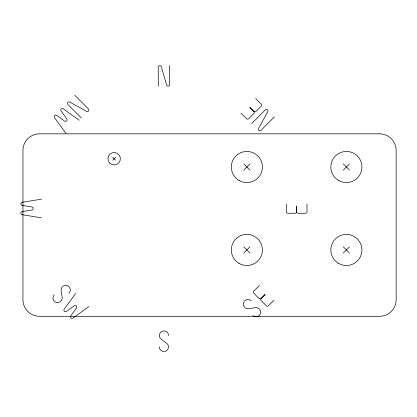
<?xml version="1.0" encoding="UTF-8"?>
<svg xmlns="http://www.w3.org/2000/svg" width="417" height="417" viewBox="0 0 417 417"><rect width="100%" height="100%" fill="white"/><g stroke="black" fill="none" stroke-linecap="round" stroke-linejoin="round"><path stroke-width="0.63" d="M75.675 293.359L64.166 309.268A1.574 1.574 0 0 0 66.366 311.468L74.32 305.713A1.574 1.574 0 0 1 76.52 307.913L70.76 315.867A1.574 1.574 0 0 0 72.959 318.067L88.873 306.552M112.699 160.185L115.634 157.256M251.779 123.396L265.337 109.838A1.559 1.559 0 0 1 267.787 111.714L258.493 128.483A1.553 1.553 0 0 0 260.943 130.359L274.501 116.802M243.757 170.126L249.976 163.902M243.757 253.062L249.976 246.838M343.28 170.126L349.498 163.902M259.317 285.598L253.823 291.097A1.553 1.553 0 0 0 253.823 293.297L258.931 298.405A1.553 1.553 0 0 0 261.131 298.405L265.186 294.397L261.178 298.452A1.553 1.553 0 0 0 261.178 300.652L266.281 305.76A1.553 1.553 0 0 0 268.48 305.76L273.979 300.261M343.28 253.062L349.498 246.838M41.564 199.164L22.174 202.276A1.574 1.574 0 0 0 22.174 205.388L31.869 206.941A1.574 1.574 0 0 1 31.869 210.053L22.174 211.607A1.574 1.574 0 0 0 22.174 214.719L41.564 217.825M79.183 120.268L63.275 108.759A1.574 1.574 0 0 0 61.075 110.953L66.829 118.913A1.574 1.574 0 0 1 64.63 121.112L56.676 115.353A1.574 1.574 0 0 0 54.476 117.552L65.99 133.466M343.28 163.902L349.498 170.126M255.663 98.558L261.162 104.057A1.553 1.553 0 0 1 261.162 106.252L256.054 111.36A1.553 1.553 0 0 1 253.854 111.36L249.799 107.351L253.807 111.407A1.553 1.553 0 0 1 253.807 113.606L248.699 118.715A1.553 1.553 0 0 1 246.499 118.715L241.005 113.215M343.28 246.838L349.498 253.062M243.757 163.902L249.976 170.126M243.757 246.838L249.976 253.062M74.836 95.305L88.399 108.868A1.553 1.553 0 0 1 86.522 111.313L69.748 102.019A1.559 1.559 0 0 0 67.872 104.469L81.435 118.027M112.699 157.256L115.634 160.185M307.006 203.939L307.006 211.716A1.553 1.553 0 0 1 305.447 213.269L298.223 213.269A1.553 1.553 0 0 1 296.669 211.716L296.638 206.014L296.602 211.716A1.553 1.553 0 0 1 295.048 213.269L287.824 213.269A1.553 1.553 0 0 1 286.271 211.716L286.271 203.939M169.656 65.5L169.656 84.682A1.553 1.553 0 0 1 166.602 85.084L161.311 66.657A1.559 1.559 0 0 0 158.257 67.059L158.257 86.236M68.982 293.25A4.634 4.634 0 0 0 67.001 285.52A4.634 4.634 0 0 0 61.179 290.977L62.123 296.993A4.634 4.634 0 0 1 56.3 302.445A4.634 4.634 0 0 1 54.325 294.715M251.274 300.839A4.634 4.634 0 0 0 243.549 302.82A4.634 4.634 0 0 0 249.001 308.643L255.016 307.694A4.634 4.634 0 0 1 260.469 313.516A4.634 4.634 0 0 1 252.738 315.497M168.577 335.513A4.634 4.634 0 0 0 161.713 331.452A4.634 4.634 0 0 0 161.452 339.422L166.373 343.009A4.634 4.634 0 0 1 166.112 350.984A4.634 4.634 0 0 1 159.247 346.918M379.564 133.841L39.526 133.841A16.586 16.586 0 0 0 22.94 150.428L22.94 299.714A16.586 16.586 0 0 0 39.526 316.3L379.564 316.3A16.586 16.586 0 0 0 396.15 299.714L396.15 150.428A16.586 16.586 0 0 0 379.564 133.841M109.77 163.12A6.219 6.219 0 0 0 120.174 160.331A6.219 6.219 0 0 0 112.559 152.711A6.219 6.219 0 0 0 109.77 163.12M239.092 180.483A15.549 15.549 0 0 0 262.418 167.014A15.549 15.549 0 0 0 239.092 153.545A15.549 15.549 0 0 0 239.092 180.483M338.614 263.419A15.549 15.549 0 0 0 361.94 249.95A15.549 15.549 0 0 0 338.614 236.481A15.549 15.549 0 0 0 338.614 263.419M338.614 180.483A15.549 15.549 0 0 0 361.94 167.014A15.549 15.549 0 0 0 338.614 153.545A15.549 15.549 0 0 0 338.614 180.483M239.092 263.419A15.549 15.549 0 0 0 262.418 249.95A15.549 15.549 0 0 0 239.092 236.481A15.549 15.549 0 0 0 239.092 263.419"/></g></svg>
